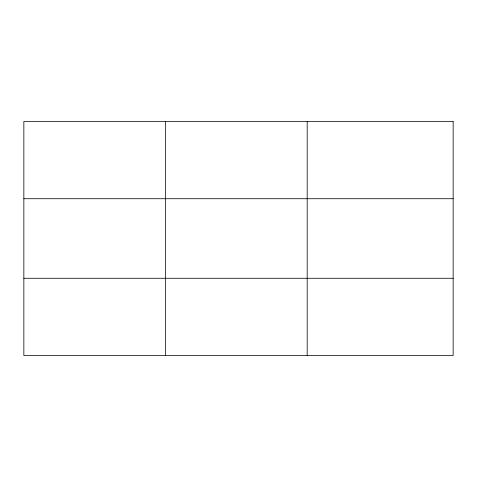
<?xml version="1.0" encoding="UTF-8"?>
<svg xmlns="http://www.w3.org/2000/svg" width="477" height="477" viewBox="0 0 477 477"><rect width="100%" height="100%" fill="white"/><g stroke="black" fill="none" stroke-linecap="round" stroke-linejoin="round"><path stroke-width="0.72" d="M165.519 121.516L165.519 355.484M307.188 121.516L307.188 355.484M23.85 198.724L453.15 198.724M23.85 278.276L453.15 278.276M453.15 121.516L453.15 355.484L23.85 355.484L23.85 121.516L453.15 121.516"/></g></svg>
